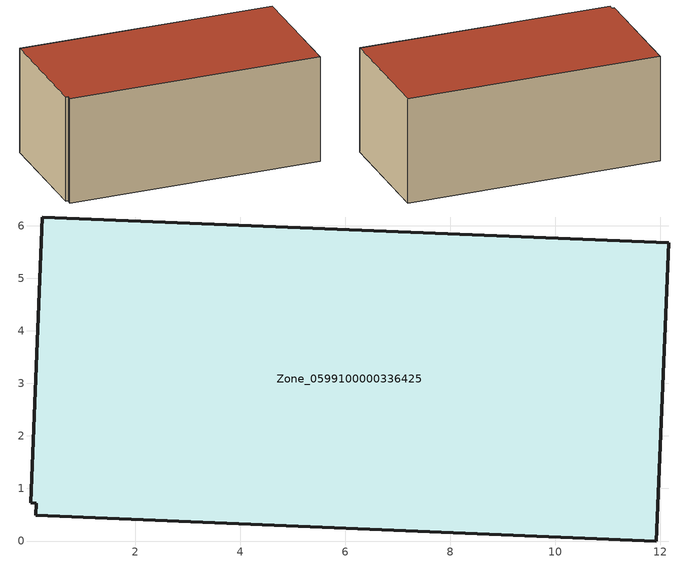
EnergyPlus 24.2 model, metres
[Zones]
Zone_0599100000336425
 floor ground (C_G): 0.12,0.72 0.01,0.73 0.23,6.17 12.16,5.68 11.92,0 0.1,0.49 z1.41
 wall outside (C_F): 11.92,0 12.16,5.68 0.23,6.17 0.01,0.73 0.12,0.72 0.1,0.49 11.92,0 z1.41:6.46
 roof outside (C_R): 0.12,0.72 0.1,0.49 11.92,0 12.16,5.68 0.23,6.17 0.01,0.73 z6.46
[BUILDING]
Pand.0599100000336425: North Axis=0; Terrain=City; Loads Convergence Tolerance Value=0.04; Temperature Convergence Tolerance Value=0.4; Solar Distribution=FullExterior; Maximum Number of Warmup Days=25; Minimum Number of Warmup Days=1
[Site:Location]
Rotterdam.The.Hague.AP_ZH_NLD Design_Conditions: Latitude=51.96; Longitude=4.45; Time Zone=1; Elevation=-4.5
[SITE:GROUNDTEMPERATURE:BUILDINGSURFACE]
18, 18, 18, 18, 18, 18, 18, 18, 18, 18, 18, 18
[MATERIAL] Thermal Absorptance=0.9; Solar Absorptance=0.7; Visible Absorptance=0.7
Name | Roughness | Thickness | Conductivity | Density | Specific Heat
G.TC.1975-1991 | MediumSmooth | 0.15 | 0.288461 | 540 | 1210
F.TC.1975-1991 | Rough | 0.3 | 0.230769 | 1920 | 840
R.TC.1975-1991 | MediumRough | 0.2 | 0.153846 | 1500 | 1000
[CONSTRUCTION]
C_G: G.TC.1975-1991
C_F: F.TC.1975-1991
C_R: R.TC.1975-1991
[ZONE]
Zone_0599100000336425: Type=1; Multiplier=1; Ceiling Height=Autocalculate; Volume=Autocalculate; Floor Area=autocalculate; Part of Total Floor Area=Yes
[ZONEINFILTRATION:DESIGNFLOWRATE]
Infil_Zone_0599100000336425: Zone or ZoneList or Space or SpaceList=Zone_0599100000336425; Schedule=AlwaysOn; Design Flow Rate Calculation Method=Flow/Area; Flow Rate per Floor Area=0.003; Constant Term Coefficient=1; Temperature Term Coefficient=0; Velocity Term Coefficient=0; Velocity Squared Term Coefficient=0
[HVACTEMPLATE:ZONE:IDEALLOADSAIRSYSTEM]
Zone_0599100000336425: Maximum Heating Supply Air Temperature=50; Minimum Cooling Supply Air Temperature=13; Maximum Heating Supply Air Humidity Ratio=0.0156; Minimum Cooling Supply Air Humidity Ratio=0.0077; Heating Limit=NoLimit; Cooling Limit=NoLimit; Dehumidification Control Type=ConstantSensibleHeatRatio; Cooling Sensible Heat Ratio=0.7; Dehumidification Setpoint=60; Humidification Control Type=None; Humidification Setpoint=30; Outdoor Air Method=None; Outdoor Air Flow Rate per Person=0.00944; Outdoor Air Flow Rate per Zone Floor Area=0; Outdoor Air Flow Rate per Zone=0; Demand Controlled Ventilation Type=None; Outdoor Air Economizer Type=NoEconomizer; Heat Recovery Type=None; Sensible Heat Recovery Effectiveness=0.7; Latent Heat Recovery Effectiveness=0.65
[ZONECONTROL:THERMOSTAT]
ThermostatControl_Zone_0599100000336425: Zone or ZoneList=Zone_0599100000336425; Control Type Schedule=DualSetpointControlType; Control 1=Thermostat_Zone_0599100000336425; Temperature Difference Between Cutout And Setpoint=0
[THERMOSTATSETPOINT:DUALSETPOINT]
Thermostat_Zone_0599100000336425: Heating Setpoint Temperature Schedule=HeatingSetpoint_Zone_0599100000336425; Cooling Setpoint Temperature Schedule=CoolingSetpoint_Zone_0599100000336425
[SCHEDULE:COMPACT]
HeatingSetpoint_Zone_0599100000336425: Through: 12/31, For: AllDays, Until: 24:00, 21
CoolingSetpoint_Zone_0599100000336425: Through: 12/31, For: AllDays, Until: 24:00, 24
DualSetpointControlType: Through: 12/31, For: AllDays, Until: 24:00, 4
AlwaysOn: Through: 12/31, For: AllDays, Until: 24:00, 1
